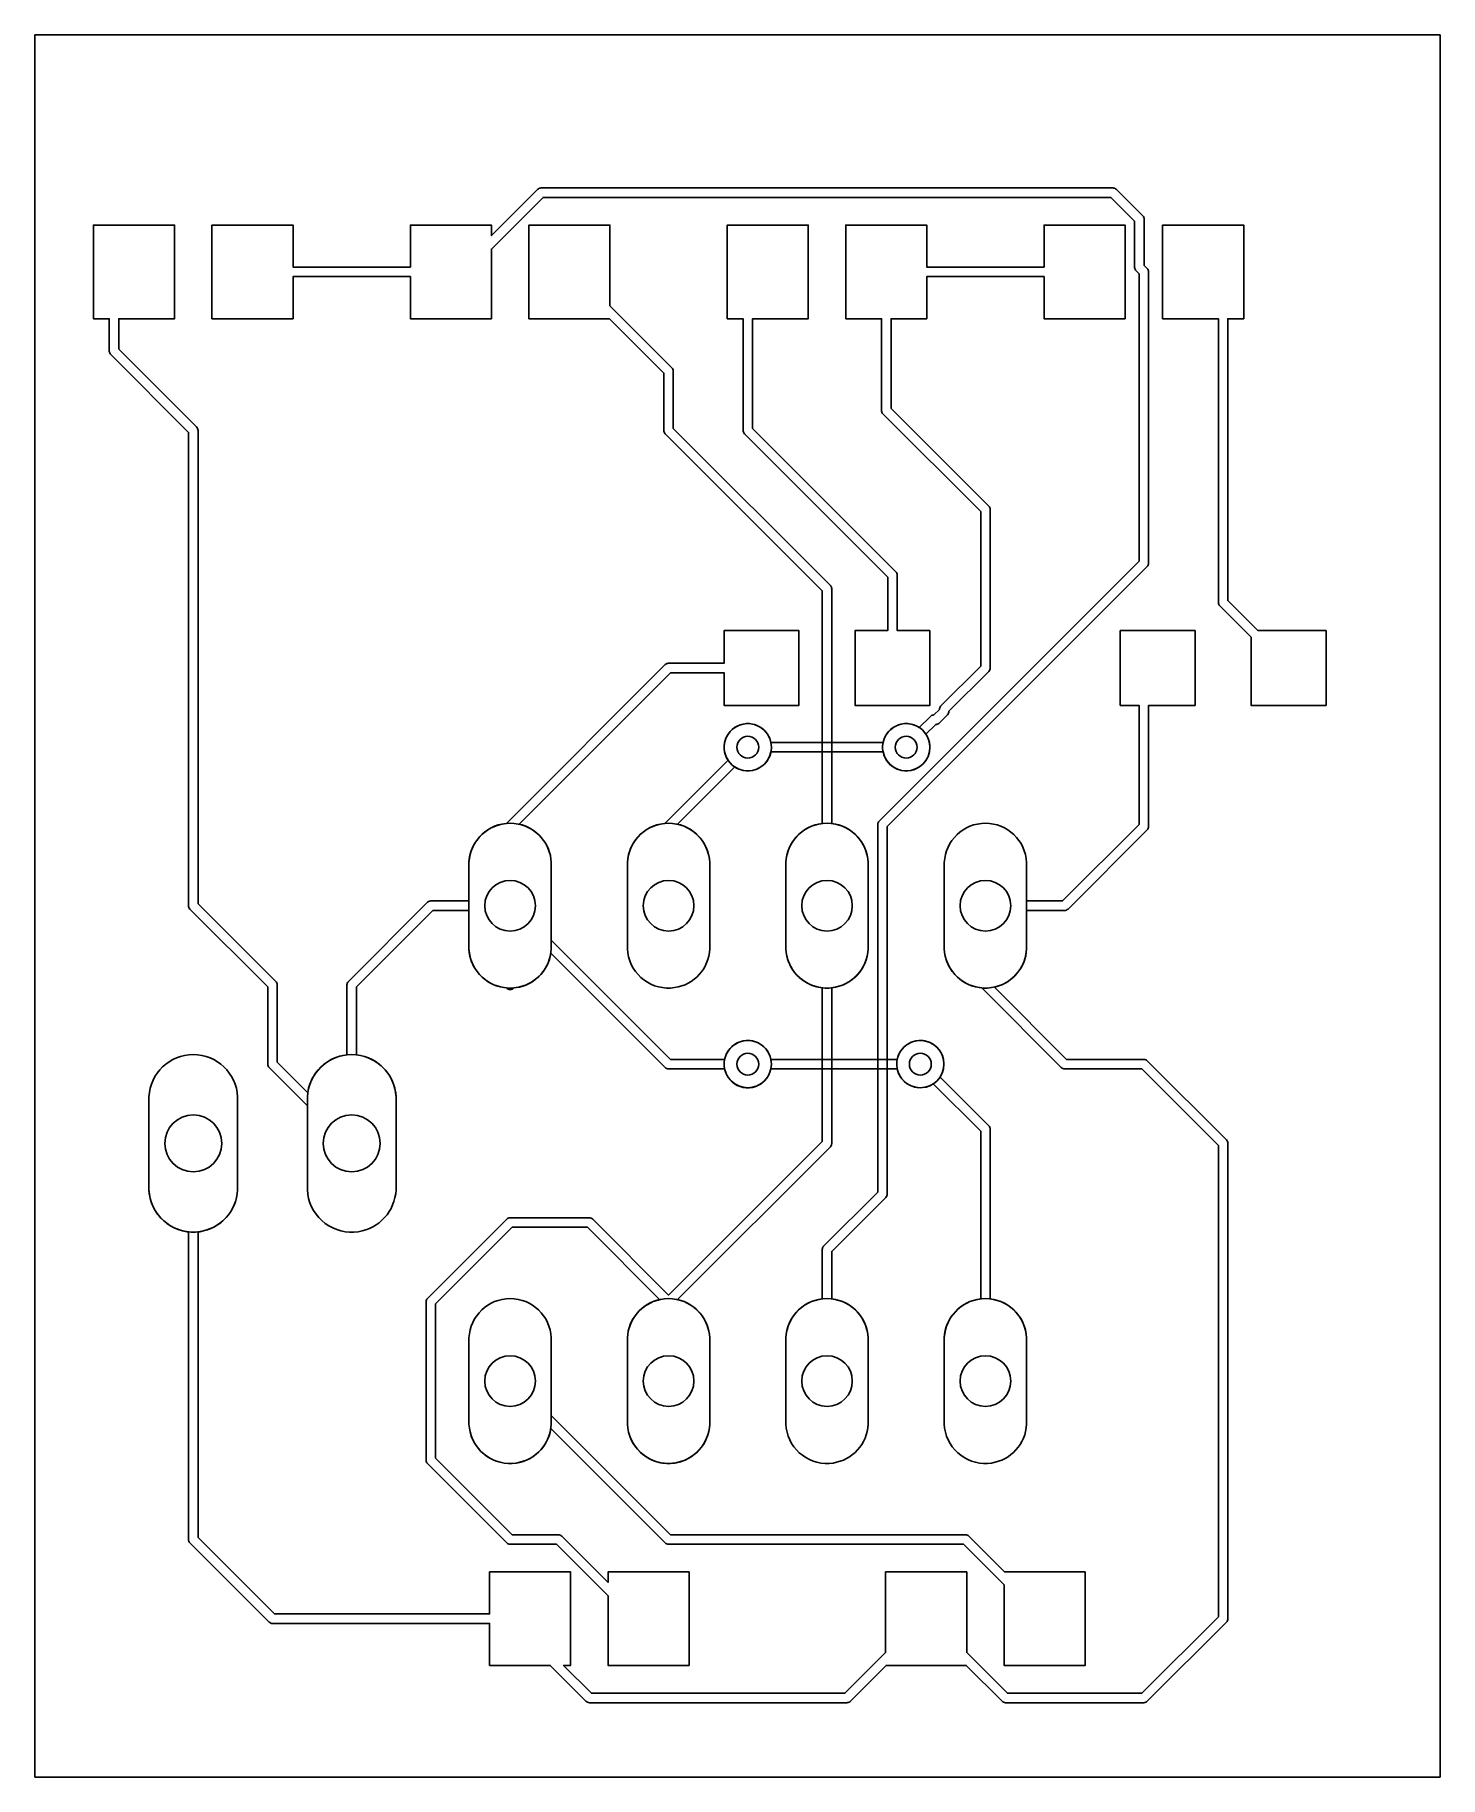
# Model space of a CAD drawing. Header units: millimetres. Extents: x 0 to 22.5, y 0 to 27.9.
import ezdxf

# ---------------------------------------------------------------- set-up
doc = ezdxf.new("R2010")
doc.units = ezdxf.units.MM

msp = doc.modelspace()

# ---------------------------------------------------------------- linework, layer by layer
at = {"layer": '16_copper'}
for points in [[(11.504, 16.138, 0.301666), (11.801, 16.434), (13.599, 16.434, 0.996924), (14.342, 16.584), (14.329, 16.632, 0.764884), (13.599, 16.586), (11.801, 16.586), (11.789, 16.632), (11.77, 16.678), (11.745, 16.721), (11.715, 16.76), (11.68, 16.795), (11.641, 16.825), (11.598, 16.85), (11.552, 16.869), (11.504, 16.882), (11.455, 16.888), (11.405, 16.888), (11.356, 16.882), (11.308, 16.869), (11.262, 16.85), (11.219, 16.825), (11.18, 16.795), (11.145, 16.76), (11.115, 16.721), (11.09, 16.678), (11.071, 16.632), (11.058, 16.584), (11.052, 16.535), (11.052, 16.485), (11.058, 16.436), (11.071, 16.388), (11.09, 16.342), (11.115, 16.299), (11.145, 16.26), (11.18, 16.225), (11.219, 16.195), (11.262, 16.17), (11.308, 16.151), (11.356, 16.138), (11.405, 16.132), (11.455, 16.132)], [(7.717, 12.656, 0.357805), (8.28, 13.277), (8.28, 14.663, 0.952079), (6.96, 14.663), (6.96, 13.277), (6.966, 13.213), (6.979, 13.149), (6.997, 13.087), (7.022, 13.027), (7.053, 12.97), (7.089, 12.916), (7.13, 12.866), (7.176, 12.82), (7.226, 12.779), (7.28, 12.742), (7.337, 12.712), (7.397, 12.687), (7.459, 12.668), (7.523, 12.656), (7.588, 12.649), (7.652, 12.649)], [(10.257, 12.656, 0.357805), (10.82, 13.277), (10.82, 14.663, 0.952079), (9.5, 14.663), (9.5, 13.277), (9.506, 13.213), (9.519, 13.149), (9.537, 13.087), (9.562, 13.027), (9.593, 12.97), (9.629, 12.916), (9.67, 12.866), (9.716, 12.82), (9.766, 12.779), (9.82, 12.742), (9.877, 12.712), (9.937, 12.687), (9.999, 12.668), (10.063, 12.656), (10.128, 12.649), (10.192, 12.649)], [(12.797, 12.656, 0.357805), (13.36, 13.277), (13.36, 14.663, 0.952079), (12.04, 14.663), (12.04, 13.277), (12.046, 13.213), (12.059, 13.149), (12.077, 13.087), (12.102, 13.027), (12.133, 12.97), (12.169, 12.916), (12.21, 12.866), (12.256, 12.82), (12.306, 12.779), (12.36, 12.742), (12.417, 12.712), (12.477, 12.687), (12.539, 12.668), (12.603, 12.656), (12.668, 12.649), (12.732, 12.649)], [(15.337, 12.656, 0.357805), (15.9, 13.277), (15.9, 14.663, 0.952079), (14.58, 14.663), (14.58, 13.277), (14.586, 13.213), (14.599, 13.149), (14.617, 13.087), (14.642, 13.027), (14.673, 12.97), (14.709, 12.916), (14.75, 12.866), (14.796, 12.82), (14.846, 12.779), (14.9, 12.742), (14.957, 12.712), (15.017, 12.687), (15.079, 12.668), (15.143, 12.656), (15.208, 12.649), (15.272, 12.649)], [(11.504, 11.058, 0.301666), (11.801, 11.354), (13.825, 11.354, 0.996924), (14.568, 11.504), (14.555, 11.552, 0.764884), (13.825, 11.506), (11.801, 11.506), (11.789, 11.552), (11.77, 11.598), (11.745, 11.641), (11.715, 11.68), (11.68, 11.715), (11.641, 11.745), (11.598, 11.77), (11.552, 11.789), (11.504, 11.802), (11.455, 11.808), (11.405, 11.808), (11.356, 11.802), (11.308, 11.789), (11.262, 11.77), (11.219, 11.745), (11.18, 11.715), (11.145, 11.68), (11.115, 11.641), (11.09, 11.598), (11.071, 11.552), (11.058, 11.504), (11.052, 11.455), (11.052, 11.405), (11.058, 11.356), (11.071, 11.308), (11.09, 11.262), (11.115, 11.219), (11.145, 11.18), (11.18, 11.145), (11.219, 11.115), (11.262, 11.09), (11.308, 11.071), (11.356, 11.058), (11.405, 11.052), (11.455, 11.052)], [(2.644, 8.744, 0.357806), (3.251, 9.414), (3.251, 10.906, 0.952081), (1.829, 10.906), (1.829, 9.414), (1.836, 9.344), (1.849, 9.276), (1.87, 9.209), (1.896, 9.144), (1.929, 9.083), (1.968, 9.025), (2.012, 8.971), (2.062, 8.921), (2.116, 8.877), (2.174, 8.838), (2.236, 8.805), (2.3, 8.778), (2.367, 8.758), (2.436, 8.744), (2.505, 8.738), (2.575, 8.738)], [(5.184, 8.744, 0.357806), (5.791, 9.414), (5.791, 10.906, 0.952081), (4.369, 10.906), (4.369, 9.414), (4.376, 9.344), (4.389, 9.276), (4.41, 9.209), (4.436, 9.144), (4.469, 9.083), (4.508, 9.025), (4.552, 8.971), (4.602, 8.921), (4.656, 8.877), (4.714, 8.838), (4.776, 8.805), (4.84, 8.778), (4.907, 8.758), (4.976, 8.744), (5.045, 8.738), (5.115, 8.738)], [(7.717, 5.036, 0.357805), (8.28, 5.657), (8.28, 7.043, 0.952079), (6.96, 7.043), (6.96, 5.657), (6.966, 5.593), (6.979, 5.529), (6.997, 5.467), (7.022, 5.407), (7.053, 5.35), (7.089, 5.296), (7.13, 5.246), (7.176, 5.2), (7.226, 5.159), (7.28, 5.122), (7.337, 5.092), (7.397, 5.067), (7.459, 5.048), (7.523, 5.036), (7.588, 5.029), (7.652, 5.029)], [(10.257, 5.036, 0.357805), (10.82, 5.657), (10.82, 7.043, 0.952079), (9.5, 7.043), (9.5, 5.657), (9.506, 5.593), (9.519, 5.529), (9.537, 5.467), (9.562, 5.407), (9.593, 5.35), (9.629, 5.296), (9.67, 5.246), (9.716, 5.2), (9.766, 5.159), (9.82, 5.122), (9.877, 5.092), (9.937, 5.067), (9.999, 5.048), (10.063, 5.036), (10.128, 5.029), (10.192, 5.029)], [(12.797, 5.036, 0.357805), (13.36, 5.657), (13.36, 7.043, 0.952079), (12.04, 7.043), (12.04, 5.657), (12.046, 5.593), (12.059, 5.529), (12.077, 5.467), (12.102, 5.407), (12.133, 5.35), (12.169, 5.296), (12.21, 5.246), (12.256, 5.2), (12.306, 5.159), (12.36, 5.122), (12.417, 5.092), (12.477, 5.067), (12.539, 5.048), (12.603, 5.036), (12.668, 5.029), (12.732, 5.029)], [(15.337, 5.036, 0.357805), (15.9, 5.657), (15.9, 7.043, 0.952079), (14.58, 7.043), (14.58, 5.657), (14.586, 5.593), (14.599, 5.529), (14.617, 5.467), (14.642, 5.407), (14.673, 5.35), (14.709, 5.296), (14.75, 5.246), (14.796, 5.2), (14.846, 5.159), (14.9, 5.122), (14.957, 5.092), (15.017, 5.067), (15.079, 5.048), (15.143, 5.036), (15.208, 5.029), (15.272, 5.029)]]:
    msp.add_lwpolyline(points, format="xyb", close=True, dxfattribs=at)
at = {"layer": '1_copper'}
for points in [[(12.797, 5.036, 0.357805), (13.36, 5.657), (13.36, 7.043, 0.366753), (12.776, 7.666), (12.776, 8.427), (13.643, 9.294, 0.198912), (13.665, 9.348), (13.665, 15.239), (17.834, 19.408, 0.198912), (17.856, 19.462), (17.856, 24.13, 0.198912), (17.834, 24.184), (17.785, 24.233), (17.785, 24.975, 0.198912), (17.762, 25.029), (17.337, 25.454, 0.198912), (17.283, 25.476), (8.117, 25.476, 0.198912), (8.063, 25.454), (7.32, 24.711), (7.32, 24.88), (6.02, 24.88), (6.02, 24.206), (4.14, 24.206), (4.14, 24.88), (2.84, 24.88), (2.84, 23.38), (4.14, 23.38), (4.14, 24.054), (6.02, 24.054), (6.02, 23.38), (7.32, 23.38), (7.32, 24.496), (8.148, 25.324), (17.252, 25.324), (17.632, 24.943), (17.632, 24.201, 0.198912), (17.655, 24.148), (17.704, 24.098), (17.704, 19.493), (13.535, 15.325, 0.198912), (13.513, 15.271), (13.513, 9.38), (12.646, 8.513, 0.198912), (12.624, 8.459), (12.624, 7.666, 0.366753), (12.04, 7.043), (12.04, 5.657), (12.046, 5.593), (12.059, 5.529), (12.077, 5.467), (12.102, 5.407), (12.133, 5.35), (12.169, 5.296), (12.21, 5.246), (12.256, 5.2), (12.306, 5.159), (12.36, 5.122), (12.417, 5.092), (12.477, 5.067), (12.539, 5.048), (12.603, 5.036), (12.668, 5.029), (12.732, 5.029)], [(5.184, 8.744, 0.357806), (5.791, 9.414), (5.791, 10.906, 0.369104), (5.156, 11.578), (5.156, 12.668), (6.382, 13.894), (6.96, 13.894), (6.96, 13.277, 0.357805), (7.523, 12.656), (7.562, 12.652, 0.468391), (7.678, 12.652), (7.717, 12.656, 0.328793), (8.273, 13.209), (10.106, 11.376, 0.198912), (10.16, 11.354), (11.059, 11.354, 0.996924), (11.802, 11.504), (11.789, 11.552, 0.764884), (11.059, 11.506), (10.192, 11.506), (8.28, 13.417), (8.28, 14.663, 0.337901), (7.763, 15.275), (10.192, 17.704), (11.05, 17.704), (11.05, 17.18), (12.25, 17.18), (12.25, 18.38), (11.05, 18.38), (11.05, 17.856), (10.16, 17.856, 0.198912), (10.106, 17.834), (7.566, 15.294), (7.562, 15.288), (7.523, 15.284, 0.357805), (6.96, 14.663), (6.96, 14.046), (6.35, 14.046, 0.198912), (6.296, 14.024), (5.026, 12.754, 0.198912), (5.004, 12.7), (5.004, 11.578, 0.34274), (4.375, 10.972), (3.886, 11.462), (3.886, 12.7, 0.198912), (3.864, 12.754), (2.616, 14.002), (2.616, 21.59, 0.198912), (2.594, 21.644), (1.346, 22.892), (1.346, 23.38), (2.24, 23.38), (2.24, 24.88), (0.94, 24.88), (0.94, 23.38), (1.194, 23.38), (1.194, 22.86, 0.198912), (1.216, 22.806), (2.464, 21.558), (2.464, 13.97, 0.198912), (2.486, 13.916), (3.734, 12.668), (3.734, 11.43, 0.198912), (3.756, 11.376), (4.369, 10.763), (4.369, 9.414), (4.376, 9.344), (4.389, 9.276), (4.41, 9.209), (4.436, 9.144), (4.469, 9.083), (4.508, 9.025), (4.552, 8.971), (4.602, 8.921), (4.656, 8.877), (4.714, 8.838), (4.776, 8.805), (4.84, 8.778), (4.907, 8.758), (4.976, 8.744), (5.045, 8.738), (5.115, 8.738)], [(10.49, 3.29), (9.19, 3.29), (9.19, 3.121), (8.447, 3.864, 0.198912), (8.393, 3.886), (7.652, 3.886), (6.426, 5.112), (6.426, 7.588), (7.652, 8.814), (8.858, 8.814), (10.017, 7.655, 0.337901), (9.5, 7.043), (9.5, 5.657, 0.952079), (10.82, 5.657), (10.82, 7.043, 0.337901), (10.303, 7.655), (12.754, 10.106, 0.198912), (12.776, 10.16), (12.776, 12.654, 0.366753), (13.36, 13.277), (13.36, 14.663, 0.366753), (12.776, 15.286), (12.776, 19.05, 0.198912), (12.754, 19.104), (10.236, 21.622), (10.236, 22.54, 0.198912), (10.214, 22.594), (9.22, 23.588), (9.22, 24.88), (7.92, 24.88), (7.92, 23.38), (9.212, 23.38), (10.084, 22.508), (10.084, 21.59, 0.198912), (10.106, 21.536), (12.624, 19.018), (12.624, 15.286, 0.366753), (12.04, 14.663), (12.04, 13.277, 0.366753), (12.624, 12.654), (12.624, 10.192), (10.16, 7.728), (8.944, 8.944, 0.198912), (8.89, 8.966), (7.62, 8.966, 0.198912), (7.566, 8.944), (6.296, 7.674, 0.198912), (6.274, 7.62), (6.274, 5.08, 0.198912), (6.296, 5.026), (7.566, 3.756, 0.198912), (7.62, 3.734), (8.362, 3.734), (9.19, 2.906), (9.19, 1.79), (10.49, 1.79)], [(14.35, 18.38), (13.826, 18.38), (13.826, 19.27, 0.198912), (13.804, 19.324), (11.506, 21.622), (11.506, 23.38), (12.4, 23.38), (12.4, 24.88), (11.1, 24.88), (11.1, 23.38), (11.354, 23.38), (11.354, 21.59, 0.198912), (11.376, 21.536), (13.674, 19.238), (13.674, 18.38), (13.15, 18.38), (13.15, 17.18), (14.35, 17.18)], [(14.044, 16.138, 0.532534), (14.286, 16.719), (14.443, 16.875, 0.136521), (14.492, 16.892), (14.499, 16.898), (14.632, 17.031, 0.204801), (14.655, 17.087), (15.294, 17.726, 0.198912), (15.316, 17.78), (15.316, 20.32, 0.198912), (15.294, 20.374), (13.726, 21.942), (13.726, 23.38), (14.3, 23.38), (14.3, 24.054), (16.18, 24.054), (16.18, 23.38), (17.48, 23.38), (17.48, 24.88), (16.18, 24.88), (16.18, 24.206), (14.3, 24.206), (14.3, 24.88), (13, 24.88), (13, 23.38), (13.574, 23.38), (13.574, 21.91, 0.198912), (13.596, 21.856), (15.164, 20.288), (15.164, 17.812), (14.525, 17.172), (14.52, 17.166, 0.13718), (14.502, 17.117), (14.413, 17.028, 0.204801), (14.358, 17.005), (14.179, 16.826), (14.138, 16.85), (14.092, 16.869), (14.044, 16.882), (13.995, 16.888), (13.945, 16.888), (13.896, 16.882), (13.848, 16.869), (13.802, 16.85), (13.759, 16.825), (13.72, 16.795), (13.685, 16.76), (13.655, 16.721), (13.63, 16.678), (13.611, 16.632), (13.598, 16.584), (13.592, 16.535), (13.592, 16.485), (13.598, 16.436), (13.611, 16.388), (13.63, 16.342), (13.655, 16.299), (13.685, 16.26), (13.72, 16.225), (13.759, 16.195), (13.802, 16.17), (13.848, 16.151), (13.896, 16.138), (13.945, 16.132), (13.995, 16.132)], [(20.7, 18.38), (19.608, 18.38), (19.126, 18.862), (19.126, 23.38), (19.38, 23.38), (19.38, 24.88), (18.08, 24.88), (18.08, 23.38), (18.974, 23.38), (18.974, 18.83, 0.198912), (18.996, 18.776), (19.5, 18.272), (19.5, 17.18), (20.7, 17.18)], [(13.028, 1.195, 0.169977), (13.074, 1.216), (13.648, 1.79), (14.932, 1.79), (15.506, 1.216, 0.198912), (15.56, 1.194), (17.78, 1.194, 0.198912), (17.834, 1.216), (19.104, 2.486, 0.198912), (19.126, 2.54), (19.126, 10.16, 0.198912), (19.104, 10.214), (17.834, 11.484, 0.198912), (17.78, 11.506), (16.542, 11.506), (15.383, 12.665, 0.337901), (15.9, 13.277), (15.9, 13.894), (16.51, 13.894, 0.198912), (16.564, 13.916), (17.834, 15.186, 0.198912), (17.856, 15.24), (17.856, 17.18), (18.6, 17.18), (18.6, 18.38), (17.4, 18.38), (17.4, 17.18), (17.704, 17.18), (17.704, 15.272), (16.478, 14.046), (15.9, 14.046), (15.9, 14.663, 0.952079), (14.58, 14.663), (14.58, 13.277, 0.357805), (15.143, 12.656), (15.182, 12.652), (15.186, 12.646), (16.456, 11.376, 0.198912), (16.51, 11.354), (17.748, 11.354), (18.974, 10.128), (18.974, 2.572), (17.748, 1.346), (15.592, 1.346), (14.94, 1.998), (14.94, 3.29), (13.64, 3.29), (13.64, 1.998), (12.988, 1.346), (8.922, 1.346), (8.478, 1.79), (8.59, 1.79), (8.59, 3.29), (7.29, 3.29), (7.29, 2.616), (3.842, 2.616), (2.616, 3.842), (2.616, 8.742, 0.369104), (3.251, 9.414), (3.251, 10.906, 0.952081), (1.829, 10.906), (1.829, 9.414, 0.369104), (2.464, 8.742), (2.464, 3.81, 0.198912), (2.486, 3.756), (3.756, 2.486, 0.198912), (3.81, 2.464), (7.29, 2.464), (7.29, 1.79), (8.262, 1.79), (8.836, 1.216, 0.198912), (8.89, 1.194), (13.02, 1.194)], [(10.257, 12.656, 0.357805), (10.82, 13.277), (10.82, 14.663, 0.337901), (10.303, 15.275), (11.221, 16.194, 0.996926), (11.641, 16.825), (11.598, 16.85, 0.764883), (11.114, 16.301), (10.106, 15.294), (10.102, 15.288), (10.063, 15.284, 0.357805), (9.5, 14.663), (9.5, 13.277), (9.506, 13.213), (9.519, 13.149), (9.537, 13.087), (9.562, 13.027), (9.593, 12.97), (9.629, 12.916), (9.67, 12.866), (9.716, 12.82), (9.766, 12.779), (9.82, 12.742), (9.877, 12.712), (9.937, 12.687), (9.999, 12.668), (10.063, 12.656), (10.128, 12.649), (10.192, 12.649)], [(15.337, 5.036, 0.357805), (15.9, 5.657), (15.9, 7.043, 0.366753), (15.316, 7.666), (15.316, 10.386, 0.198912), (15.294, 10.44), (14.512, 11.221, 0.996926), (13.881, 11.641), (13.856, 11.598, 0.764883), (14.404, 11.114), (15.164, 10.354), (15.164, 7.666, 0.366753), (14.58, 7.043), (14.58, 5.657), (14.586, 5.593), (14.599, 5.529), (14.617, 5.467), (14.642, 5.407), (14.673, 5.35), (14.709, 5.296), (14.75, 5.246), (14.796, 5.2), (14.846, 5.159), (14.9, 5.122), (14.957, 5.092), (15.017, 5.067), (15.079, 5.048), (15.143, 5.036), (15.208, 5.029), (15.272, 5.029)], [(16.84, 3.29), (15.548, 3.29), (14.974, 3.864, 0.198912), (14.92, 3.886), (10.192, 3.886), (8.28, 5.797), (8.28, 7.043, 0.952079), (6.96, 7.043), (6.96, 5.657, 0.903784), (8.273, 5.589), (10.106, 3.756, 0.198912), (10.16, 3.734), (14.888, 3.734), (15.54, 3.082), (15.54, 1.79), (16.84, 1.79)]]:
    msp.add_lwpolyline(points, format="xyb", close=True, dxfattribs=at)
at = {"layer": 'drills_PTH'}
for centre, radius in [((7.62, 13.97), 0.406), ((10.16, 13.97), 0.406), ((12.7, 13.97), 0.406), ((15.24, 13.97), 0.406), ((2.54, 10.16), 0.457), ((5.08, 10.16), 0.457), ((7.62, 6.35), 0.406), ((10.16, 6.35), 0.406), ((12.7, 6.35), 0.406), ((15.24, 6.35), 0.406)]:
    msp.add_circle(centre, radius, dxfattribs=at)
at = {"layer": 'drills_via_1_16'}
for centre in [(11.43, 16.51), (13.97, 16.51), (11.43, 11.43), (14.196, 11.43)]:
    msp.add_circle(centre, 0.175, dxfattribs=at)
at = {"layer": 'outline'}
msp.add_lwpolyline([(0, 0), (22.53, 0), (22.53, 27.93), (0, 27.93), (0, 0)], close=True, dxfattribs=at)

doc.saveas('drawing.dxf')
